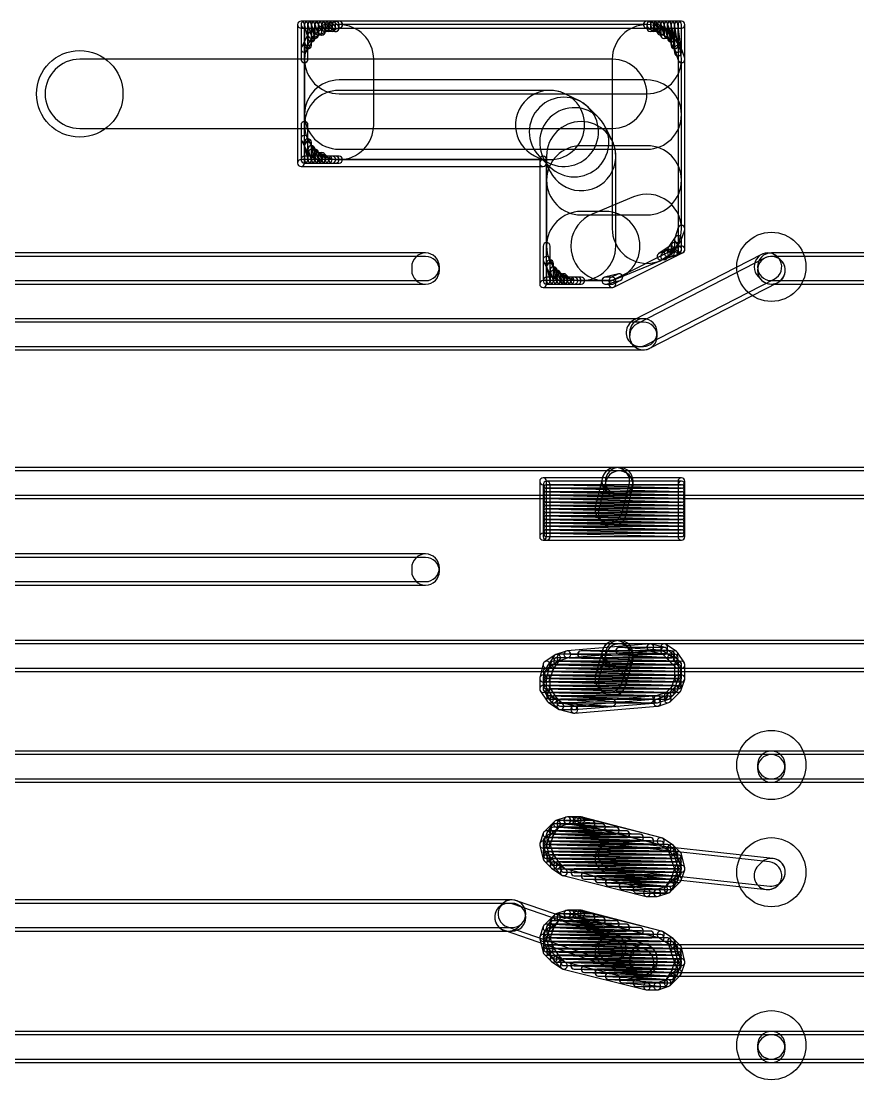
# Model space of a CAD drawing. Extents: x 2.7 to 76.1, y 3.1 to 47.6.
# Drawn here: x 29.41 to 35.56, y 14.87 to 22.65 of the extents above; entities that cross this region are included whole.
import ezdxf

# ---------------------------------------------------------------- set-up
doc = ezdxf.new("R2010")
doc.units = 0

msp = doc.modelspace()

# ---------------------------------------------------------------- linework, layer by layer
for points in [[(34.2646, 22.6473), (31.4706, 22.6473, 1), (31.4706, 22.59645), (34.2646, 22.59645, 1)], [(31.445175, 22.621875), (31.445175, 21.605875, 1), (31.496025, 21.605875), (31.496025, 22.621875, 1)], [(31.75, 22.6473), (31.496, 22.6473, 1), (31.496, 22.59645), (31.75, 22.59645, 1)], [(31.470575, 22.621875), (31.470575, 22.367875, 1), (31.521425, 22.367875), (31.521425, 22.621875, 1)], [(31.49673, 22.615705), (31.52213, 22.514105, 1), (31.571465, 22.52644), (31.546065, 22.62804, 1)], [(31.546825, 22.469475), (31.546825, 22.621875, 1), (31.495975, 22.621875), (31.495975, 22.469475, 1)], [(31.495975, 22.621875), (31.495975, 22.494875, 1), (31.546825, 22.494875), (31.546825, 22.621875, 1)], [(31.546825, 22.494875), (31.546825, 22.621875, 1), (31.495975, 22.621875), (31.495975, 22.494875, 1)], [(34.0106, 22.6219), (31.75, 22.6219, 1), (31.75, 22.11385), (34.0106, 22.11385, 1)], [(31.495975, 22.367875), (31.495975, 21.885275, 1), (32.004025, 21.885275), (32.004025, 22.367875, 1)], [(31.522675, 22.61383), (31.548075, 22.53763, 1), (31.59632, 22.553715), (31.57092, 22.629915, 1)], [(31.55817, 22.52293), (31.65977, 22.57373, 1), (31.637025, 22.619215), (31.535425, 22.568415, 1)], [(31.572225, 22.520275), (31.572225, 22.621875, 1), (31.521375, 22.621875), (31.521375, 22.520275, 1)], [(31.549455, 22.6105), (31.574855, 22.5597, 1), (31.62034, 22.582445), (31.59494, 22.633245, 1)], [(31.597625, 22.545675), (31.597625, 22.621875, 1), (31.546775, 22.621875), (31.546775, 22.545675, 1)], [(31.574855, 22.6105), (31.600255, 22.5597, 1), (31.64574, 22.582445), (31.62034, 22.633245, 1)], [(31.623025, 22.571075), (31.623025, 22.621875, 1), (31.572175, 22.621875), (31.572175, 22.571075, 1)], [(31.60502, 22.603895), (31.63042, 22.578495, 1), (31.666375, 22.61445), (31.640975, 22.63985, 1)], [(31.648425, 22.571075), (31.648425, 22.621875, 1), (31.597575, 22.621875), (31.597575, 22.571075, 1)], [(31.654565, 22.571805), (31.756165, 22.597205, 1), (31.74383, 22.64654), (31.64223, 22.62114, 1)], [(31.63042, 22.603895), (31.65582, 22.578495, 1), (31.691775, 22.61445), (31.666375, 22.63985, 1)], [(31.673825, 22.596475), (31.673825, 22.621875, 1), (31.622975, 22.621875), (31.622975, 22.596475, 1)], [(31.65582, 22.603895), (31.68122, 22.578495, 1), (31.717175, 22.61445), (31.691775, 22.63985, 1)], [(31.699225, 22.596475), (31.699225, 22.621875, 1), (31.648375, 22.621875), (31.648375, 22.596475, 1)], [(31.68122, 22.603895), (31.70662, 22.578495, 1), (31.742575, 22.61445), (31.717175, 22.63985, 1)], [(31.724625, 22.596475), (31.724625, 22.621875, 1), (31.673775, 22.621875), (31.673775, 22.596475, 1)], [(31.750025, 22.596475), (31.750025, 22.621875, 1), (31.699175, 22.621875), (31.699175, 22.596475, 1)], [(34.264625, 21.123275), (34.264625, 22.367875, 1), (33.756575, 22.367875), (33.756575, 21.123275, 1)], [(34.002555, 22.59775), (34.078755, 22.57235, 1), (34.09484, 22.620595), (34.01864, 22.645995, 1)], [(34.2646, 22.6473), (34.0106, 22.6473, 1), (34.0106, 22.59645), (34.2646, 22.59645, 1)], [(34.01802, 22.603895), (34.04342, 22.578495, 1), (34.079375, 22.61445), (34.053975, 22.63985, 1)], [(34.061425, 22.596475), (34.061425, 22.621875, 1), (34.010575, 22.621875), (34.010575, 22.596475, 1)], [(34.010575, 22.621875), (34.010575, 22.596475, 1), (34.061425, 22.596475), (34.061425, 22.621875, 1)], [(34.061425, 22.596475), (34.061425, 22.621875, 1), (34.010575, 22.621875), (34.010575, 22.596475, 1)], [(34.04342, 22.603895), (34.06882, 22.578495, 1), (34.104775, 22.61445), (34.079375, 22.63985, 1)], [(34.086825, 22.596475), (34.086825, 22.621875, 1), (34.035975, 22.621875), (34.035975, 22.596475, 1)], [(34.064055, 22.6105), (34.089455, 22.5597, 1), (34.13494, 22.582445), (34.10954, 22.633245, 1)], [(34.075425, 22.57373), (34.177025, 22.52293, 1), (34.19977, 22.568415), (34.09817, 22.619215, 1)], [(34.112225, 22.596475), (34.112225, 22.621875, 1), (34.061375, 22.621875), (34.061375, 22.596475, 1)], [(34.088075, 22.61383), (34.113475, 22.53763, 1), (34.16172, 22.553715), (34.13632, 22.629915, 1)], [(34.137625, 22.571075), (34.137625, 22.621875, 1), (34.086775, 22.621875), (34.086775, 22.571075, 1)], [(34.113475, 22.61383), (34.138875, 22.53763, 1), (34.18712, 22.553715), (34.16172, 22.629915, 1)], [(34.163025, 22.545675), (34.163025, 22.621875, 1), (34.112175, 22.621875), (34.112175, 22.545675, 1)], [(34.13833, 22.615705), (34.16373, 22.514105, 1), (34.213065, 22.52644), (34.187665, 22.62804, 1)], [(34.188425, 22.545675), (34.188425, 22.621875, 1), (34.137575, 22.621875), (34.137575, 22.545675, 1)], [(34.16332, 22.617695), (34.18872, 22.465295, 1), (34.238875, 22.47365), (34.213475, 22.62605, 1)], [(34.213825, 22.520275), (34.213825, 22.621875, 1), (34.162975, 22.621875), (34.162975, 22.520275, 1)], [(34.18857, 22.61872), (34.21397, 22.41552, 1), (34.264425, 22.421825), (34.239025, 22.625025, 1)], [(34.239225, 22.469475), (34.239225, 22.621875, 1), (34.188375, 22.621875), (34.188375, 22.469475, 1)], [(34.264625, 22.418675), (34.264625, 22.621875, 1), (34.213775, 22.621875), (34.213775, 22.418675, 1)], [(34.290025, 22.367875), (34.290025, 22.621875, 1), (34.239175, 22.621875), (34.239175, 22.367875, 1)], [(34.290025, 20.970875), (34.290025, 22.621875, 1), (34.239175, 22.621875), (34.239175, 20.970875, 1)], [(31.51874, 22.4327), (31.56954, 22.5343, 1), (31.524055, 22.557045), (31.473255, 22.455445, 1)], [(34.165655, 22.5343), (34.216455, 22.4327, 1), (34.26194, 22.455445), (34.21114, 22.557045, 1)], [(31.521425, 22.367875), (31.521425, 22.444075, 1), (31.470575, 22.444075), (31.470575, 22.367875, 1)], [(34.215075, 22.43603), (34.240475, 22.35983, 1), (34.28872, 22.375915), (34.26332, 22.452115, 1)], [(29.845, 21.85985), (33.7566, 21.85985, 1), (33.7566, 22.3679), (29.845, 22.3679, 1)], [(31.75, 21.70745), (34.0106, 21.70745, 1), (34.0106, 22.2155), (31.75, 22.2155, 1)], [(31.75, 21.63125), (33.2994, 21.63125, 1), (33.2994, 22.1393), (31.75, 22.1393, 1)], [(33.185795, 21.658065), (33.287395, 21.607265, 1), (33.5146, 22.06168), (33.413, 22.11248, 1)], [(33.221375, 21.65485), (33.297575, 21.57865, 1), (33.65682, 21.937895), (33.58062, 22.014095, 1)], [(33.24999, 21.64467), (33.30079, 21.54307, 1), (33.755205, 21.770275), (33.704405, 21.871875, 1)], [(31.521425, 21.783675), (31.521425, 21.885275, 1), (31.470575, 21.885275), (31.470575, 21.783675, 1)], [(31.470575, 21.885275), (31.470575, 21.631275, 1), (31.521425, 21.631275), (31.521425, 21.885275, 1)], [(33.273975, 21.656675), (33.273975, 20.996275, 1), (33.782025, 20.996275), (33.782025, 21.656675, 1)], [(31.56954, 21.693445), (31.51874, 21.795045, 1), (31.473255, 21.7723), (31.524055, 21.6707, 1)], [(31.546825, 21.631275), (31.546825, 21.758275, 1), (31.495975, 21.758275), (31.495975, 21.631275, 1)], [(31.495975, 21.758275), (31.495975, 21.631275, 1), (31.546825, 21.631275), (31.546825, 21.758275, 1)], [(31.49673, 21.726705), (31.52213, 21.625105, 1), (31.571465, 21.63744), (31.546065, 21.73904, 1)], [(31.546825, 21.631275), (31.546825, 21.732875, 1), (31.495975, 21.732875), (31.495975, 21.631275, 1)], [(31.522675, 21.69943), (31.548075, 21.62323, 1), (31.59632, 21.639315), (31.57092, 21.715515, 1)], [(31.65977, 21.654015), (31.55817, 21.704815, 1), (31.535425, 21.65933), (31.637025, 21.60853, 1)], [(31.572225, 21.631275), (31.572225, 21.707475, 1), (31.521375, 21.707475), (31.521375, 21.631275, 1)], [(31.549455, 21.6707), (31.574855, 21.6199, 1), (31.62034, 21.642645), (31.59494, 21.693445, 1)], [(31.597625, 21.631275), (31.597625, 21.682075, 1), (31.546775, 21.682075), (31.546775, 21.631275, 1)], [(33.528, 21.22485), (34.0106, 21.22485, 1), (34.0106, 21.7329), (33.528, 21.7329, 1)], [(31.4706, 21.58045), (33.2486, 21.58045, 1), (33.2486, 21.6313), (31.4706, 21.6313, 1)], [(31.496, 21.60585), (31.75, 21.60585, 1), (31.75, 21.6567), (31.496, 21.6567, 1)], [(31.57962, 21.638695), (31.60502, 21.613295, 1), (31.640975, 21.64925), (31.615575, 21.67465, 1)], [(31.623025, 21.631275), (31.623025, 21.656675, 1), (31.572175, 21.656675), (31.572175, 21.631275, 1)], [(31.60502, 21.638695), (31.63042, 21.613295, 1), (31.666375, 21.64925), (31.640975, 21.67465, 1)], [(31.648425, 21.631275), (31.648425, 21.656675, 1), (31.597575, 21.656675), (31.597575, 21.631275, 1)], [(31.6484, 21.60585), (31.6738, 21.60585, 1), (31.6738, 21.6567), (31.6484, 21.6567, 1)], [(31.75, 21.6567), (31.6484, 21.6567, 1), (31.6484, 21.60585), (31.75, 21.60585, 1)], [(31.6738, 21.60585), (31.6992, 21.60585, 1), (31.6992, 21.6567), (31.6738, 21.6567, 1)], [(31.6992, 21.60585), (31.7246, 21.60585, 1), (31.7246, 21.6567), (31.6992, 21.6567, 1)], [(33.274025, 21.605875), (33.274025, 21.631275, 1), (33.223175, 21.631275), (33.223175, 21.605875, 1)], [(33.223175, 21.631275), (33.223175, 21.605875, 1), (33.274025, 21.605875), (33.274025, 21.631275, 1)], [(33.223175, 21.605875), (33.223175, 20.716875, 1), (33.274025, 20.716875), (33.274025, 21.605875, 1)], [(33.8035, 20.76179), (34.1083, 20.88879, 1), (33.912895, 21.357755), (33.608095, 21.230755, 1)], [(33.528, 20.74225), (33.7058, 20.74225, 1), (33.7058, 21.2503), (33.528, 21.2503, 1)], [(34.240475, 21.131315), (34.215075, 21.055115, 1), (34.26332, 21.03903), (34.28872, 21.11523, 1)], [(34.290025, 20.970875), (34.290025, 21.123275, 1), (34.239175, 21.123275), (34.239175, 20.970875, 1)], [(34.218045, 21.061175), (34.167245, 20.984975, 1), (34.20955, 20.95677), (34.26035, 21.03297, 1)], [(34.264625, 20.970875), (34.264625, 21.047075, 1), (34.213775, 21.047075), (34.213775, 20.970875, 1)], [(33.299425, 20.894675), (33.299425, 20.996275, 1), (33.248575, 20.996275), (33.248575, 20.894675, 1)], [(33.248575, 20.996275), (33.248575, 20.742275, 1), (33.299425, 20.742275), (33.299425, 20.996275, 1)], [(33.76797, 20.69413), (34.27597, 20.94813, 1), (34.253225, 20.993615), (33.745225, 20.739615, 1)], [(34.12024, 20.89595), (34.27264, 20.94675, 1), (34.256555, 20.994995), (34.104155, 20.944195, 1)], [(34.174295, 20.992025), (34.098095, 20.941225, 1), (34.1263, 20.89892), (34.2025, 20.94972, 1)], [(34.17042, 20.952895), (34.19582, 20.927495, 1), (34.231775, 20.96345), (34.206375, 20.98885, 1)], [(34.213825, 20.945475), (34.213825, 20.970875, 1), (34.162975, 20.970875), (34.162975, 20.945475, 1)], [(34.19582, 20.978295), (34.22122, 20.952895, 1), (34.257175, 20.98885), (34.231775, 21.01425, 1)], [(34.239225, 20.945475), (34.239225, 20.996275, 1), (34.188375, 20.996275), (34.188375, 20.945475, 1)], [(32.385, 20.9455), (27.1526, 20.9455, 1), (27.1526, 20.74225), (32.385, 20.74225, 1)], [(27.1526, 20.71685), (32.385, 20.71685, 1), (32.385, 20.9201), (27.1526, 20.9201, 1)], [(32.486625, 20.818475), (32.486625, 20.843875, 1), (32.283375, 20.843875), (32.283375, 20.818475, 1)], [(33.34754, 20.804445), (33.29674, 20.906045, 1), (33.251255, 20.8833), (33.302055, 20.7817, 1)], [(34.853175, 20.934275), (33.913375, 20.451675, 1), (34.00622, 20.27087), (34.94602, 20.75347, 1)], [(34.03162, 20.24547), (34.97142, 20.72807, 1), (34.878575, 20.908875), (33.938775, 20.426275, 1)], [(34.155575, 20.902095), (34.180975, 20.927495, 1), (34.14502, 20.96345), (34.11962, 20.93805, 1)], [(34.163, 20.92005), (34.1884, 20.92005, 1), (34.1884, 20.9709), (34.163, 20.9709, 1)], [(34.996855, 20.89033), (34.971455, 20.91573, 1), (34.82774, 20.772015), (34.85314, 20.746615, 1)], [(37.465, 20.9455), (34.925, 20.9455, 1), (34.925, 20.74225), (37.465, 20.74225, 1)], [(34.925, 20.71685), (37.465, 20.71685, 1), (37.465, 20.9201), (34.925, 20.9201, 1)], [(33.27473, 20.837705), (33.30013, 20.736105, 1), (33.349465, 20.74844), (33.324065, 20.85004, 1)], [(33.324825, 20.742275), (33.324825, 20.869275, 1), (33.273975, 20.869275), (33.273975, 20.742275, 1)], [(33.273975, 20.869275), (33.273975, 20.742275, 1), (33.324825, 20.742275), (33.324825, 20.869275, 1)], [(33.324825, 20.742275), (33.324825, 20.843875, 1), (33.273975, 20.843875), (33.273975, 20.742275, 1)], [(33.300675, 20.81043), (33.326075, 20.73423, 1), (33.37432, 20.750315), (33.34892, 20.826515, 1)], [(33.350225, 20.742275), (33.350225, 20.818475, 1), (33.299375, 20.818475), (33.299375, 20.742275, 1)], [(33.274, 20.71685), (33.528, 20.71685, 1), (33.528, 20.7677), (33.274, 20.7677, 1)], [(33.43777, 20.765015), (33.33617, 20.815815, 1), (33.313425, 20.77033), (33.415025, 20.71953, 1)], [(33.327455, 20.7817), (33.352855, 20.7309, 1), (33.39834, 20.753645), (33.37294, 20.804445, 1)], [(33.375625, 20.742275), (33.375625, 20.793075, 1), (33.324775, 20.793075), (33.324775, 20.742275, 1)], [(33.35762, 20.749695), (33.38302, 20.724295, 1), (33.418975, 20.76025), (33.393575, 20.78565, 1)], [(33.401025, 20.742275), (33.401025, 20.767675, 1), (33.350175, 20.767675), (33.350175, 20.742275, 1)], [(33.38302, 20.749695), (33.40842, 20.724295, 1), (33.444375, 20.76025), (33.418975, 20.78565, 1)], [(33.426425, 20.742275), (33.426425, 20.767675, 1), (33.375575, 20.767675), (33.375575, 20.742275, 1)], [(33.4264, 20.71685), (33.4518, 20.71685, 1), (33.4518, 20.7677), (33.4264, 20.7677, 1)], [(33.528, 20.7677), (33.4264, 20.7677, 1), (33.4264, 20.71685), (33.528, 20.71685, 1)], [(33.4518, 20.71685), (33.4772, 20.71685, 1), (33.4772, 20.7677), (33.4518, 20.7677, 1)], [(33.4772, 20.71685), (33.5026, 20.71685, 1), (33.5026, 20.7677), (33.4772, 20.7677, 1)], [(33.80123, 20.79234), (33.69963, 20.76694, 1), (33.711965, 20.717605), (33.813565, 20.743005, 1)], [(33.7058, 20.71685), (33.7566, 20.71685, 1), (33.7566, 20.7677), (33.7058, 20.7677, 1)], [(33.76797, 20.71953), (33.81877, 20.74493, 1), (33.796025, 20.790415), (33.745225, 20.765015, 1)], [(33.2486, 20.69145), (33.7566, 20.69145, 1), (33.7566, 20.7423), (33.2486, 20.7423, 1)], [(33.9852, 20.4629), (26.67, 20.4629, 1), (26.67, 20.25965), (33.9852, 20.25965, 1)], [(34.086825, 20.335875), (34.086825, 20.361275, 1), (33.883575, 20.361275), (33.883575, 20.335875, 1)], [(26.67, 20.23425), (33.9852, 20.23425, 1), (33.9852, 20.4375), (26.67, 20.4375, 1)], [(33.8074, 19.3707), (24.6126, 19.3707, 1), (24.6126, 19.16745), (33.8074, 19.16745, 1)], [(33.683405, 19.29372), (33.632605, 19.09052, 1), (33.82979, 19.041225), (33.88059, 19.244425, 1)], [(33.683405, 19.29372), (33.632605, 19.09052, 1), (33.82979, 19.041225), (33.88059, 19.244425, 1)], [(33.879255, 19.31553), (33.853855, 19.34093, 1), (33.71014, 19.197215), (33.73554, 19.171815, 1)], [(33.879255, 19.31553), (33.853855, 19.34093, 1), (33.71014, 19.197215), (33.73554, 19.171815, 1)], [(33.909025, 19.243675), (33.909025, 19.269075, 1), (33.705775, 19.269075), (33.705775, 19.243675, 1)], [(36.5252, 19.3707), (33.8074, 19.3707, 1), (33.8074, 19.16745), (36.5252, 19.16745, 1)], [(24.6126, 19.14205), (33.8074, 19.14205, 1), (33.8074, 19.3453), (24.6126, 19.3453, 1)], [(34.2646, 19.2945), (33.2486, 19.2945, 1), (33.2486, 19.24365), (34.2646, 19.24365, 1)], [(33.223175, 19.269075), (33.223175, 18.862675, 1), (33.274025, 18.862675), (33.274025, 19.269075, 1)], [(33.85519, 19.015825), (33.90599, 19.219025, 1), (33.708805, 19.26832), (33.658005, 19.06512, 1)], [(33.85519, 19.015825), (33.90599, 19.219025, 1), (33.708805, 19.26832), (33.658005, 19.06512, 1)], [(33.8074, 19.14205), (36.5252, 19.14205, 1), (36.5252, 19.3453), (33.8074, 19.3453, 1)], [(34.290025, 18.862675), (34.290025, 19.269075, 1), (34.239175, 19.269075), (34.239175, 18.862675, 1)], [(34.26525, 19.21829), (33.27465, 19.24369, 1), (33.273345, 19.192855), (34.263945, 19.167455, 1)], [(34.26525, 19.19289), (33.27465, 19.21829, 1), (33.273345, 19.167455), (34.263945, 19.142055, 1)], [(34.2646, 19.2691), (33.274, 19.2691, 1), (33.274, 19.21825), (34.2646, 19.21825, 1)], [(33.248575, 19.243675), (33.248575, 18.862675, 1), (33.299425, 18.862675), (33.299425, 19.243675, 1)], [(33.274, 19.19285), (34.2646, 19.19285, 1), (34.2646, 19.2437), (33.274, 19.2437, 1)], [(33.274, 19.16745), (34.2646, 19.16745, 1), (34.2646, 19.2183), (33.274, 19.2183, 1)], [(34.290025, 18.862675), (34.290025, 19.243675, 1), (34.239175, 19.243675), (34.239175, 18.862675, 1)], [(34.26525, 19.16749), (33.27465, 19.19289, 1), (33.273345, 19.142055), (34.263945, 19.116655, 1)], [(34.26525, 19.14209), (33.27465, 19.16749, 1), (33.273345, 19.116655), (34.263945, 19.091255, 1)], [(34.26525, 19.11669), (33.27465, 19.14209, 1), (33.273345, 19.091255), (34.263945, 19.065855, 1)], [(33.274, 19.14205), (34.2646, 19.14205, 1), (34.2646, 19.1929), (33.274, 19.1929, 1)], [(33.274, 19.11665), (34.2646, 19.11665, 1), (34.2646, 19.1675), (33.274, 19.1675, 1)], [(33.274, 19.09125), (34.2646, 19.09125, 1), (34.2646, 19.1421), (33.274, 19.1421, 1)], [(34.2646, 19.1421), (33.274, 19.1421, 1), (33.274, 19.09125), (34.2646, 19.09125, 1)], [(33.274, 19.09125), (34.2646, 19.09125, 1), (34.2646, 19.1421), (33.274, 19.1421, 1)], [(34.26525, 19.09129), (33.27465, 19.11669, 1), (33.273345, 19.065855), (34.263945, 19.040455, 1)], [(34.26525, 19.06589), (33.27465, 19.09129, 1), (33.273345, 19.040455), (34.263945, 19.015055, 1)], [(34.26525, 19.04049), (33.27465, 19.06589, 1), (33.273345, 19.015055), (34.263945, 18.989655, 1)], [(33.274, 19.06585), (34.2646, 19.06585, 1), (34.2646, 19.1167), (33.274, 19.1167, 1)], [(33.274, 19.04045), (34.2646, 19.04045, 1), (34.2646, 19.0913), (33.274, 19.0913, 1)], [(33.274, 19.01505), (34.2646, 19.01505, 1), (34.2646, 19.0659), (33.274, 19.0659, 1)], [(34.26525, 19.01509), (33.27465, 19.04049, 1), (33.273345, 18.989655), (34.263945, 18.964255, 1)], [(34.26525, 18.98969), (33.27465, 19.01509, 1), (33.273345, 18.964255), (34.263945, 18.938855, 1)], [(34.26525, 18.96429), (33.27465, 18.98969, 1), (33.273345, 18.938855), (34.263945, 18.913455, 1)], [(33.274, 18.98965), (34.2646, 18.98965, 1), (34.2646, 19.0405), (33.274, 19.0405, 1)], [(33.274, 18.96425), (34.2646, 18.96425, 1), (34.2646, 19.0151), (33.274, 19.0151, 1)], [(33.274, 18.93885), (34.2646, 18.93885, 1), (34.2646, 18.9897), (33.274, 18.9897, 1)], [(33.2486, 18.83725), (34.2646, 18.83725, 1), (34.2646, 18.8881), (33.2486, 18.8881, 1)], [(34.26525, 18.93889), (33.27465, 18.96429, 1), (33.273345, 18.913455), (34.263945, 18.888055, 1)], [(34.26525, 18.91349), (33.27465, 18.93889, 1), (33.273345, 18.888055), (34.263945, 18.862655, 1)], [(33.274, 18.91345), (34.2646, 18.91345, 1), (34.2646, 18.9643), (33.274, 18.9643, 1)], [(33.274, 18.88805), (34.2646, 18.88805, 1), (34.2646, 18.9389), (33.274, 18.9389, 1)], [(33.274, 18.86265), (34.2646, 18.86265, 1), (34.2646, 18.9135), (33.274, 18.9135, 1)], [(33.274, 18.83725), (34.2646, 18.83725, 1), (34.2646, 18.8881), (33.274, 18.8881, 1)], [(32.385, 18.7357), (27.1526, 18.7357, 1), (27.1526, 18.53245), (32.385, 18.53245, 1)], [(32.486625, 18.608675), (32.486625, 18.634075, 1), (32.283375, 18.634075), (32.283375, 18.608675, 1)], [(27.1526, 18.50705), (32.385, 18.50705, 1), (32.385, 18.7103), (27.1526, 18.7103, 1)], [(33.8074, 18.1007), (25.2476, 18.1007, 1), (25.2476, 17.89745), (33.8074, 17.89745, 1)], [(25.2476, 17.87205), (33.8074, 17.87205, 1), (33.8074, 18.0753), (25.2476, 18.0753, 1)], [(34.033885, 18.07521), (33.424285, 18.02441, 1), (33.42851, 17.973735), (34.03811, 18.024535, 1)], [(34.033885, 18.07521), (33.424285, 18.02441, 1), (33.42851, 17.973735), (34.03811, 18.024535, 1)], [(33.684285, 18.02699), (33.633485, 17.84919, 1), (33.82891, 17.793355), (33.87971, 17.971155, 1)], [(33.684285, 18.02699), (33.633485, 17.84919, 1), (33.82891, 17.793355), (33.87971, 17.971155, 1)], [(33.85431, 17.767955), (33.90511, 17.945755, 1), (33.709685, 18.00159), (33.658885, 17.82379, 1)], [(33.85431, 17.767955), (33.90511, 17.945755, 1), (33.709685, 18.00159), (33.658885, 17.82379, 1)], [(33.879255, 18.04553), (33.853855, 18.07093, 1), (33.71014, 17.927215), (33.73554, 17.901815, 1)], [(35.8902, 18.1007), (33.8074, 18.1007, 1), (33.8074, 17.89745), (35.8902, 17.89745, 1)], [(33.8074, 17.87205), (35.8902, 17.87205, 1), (35.8902, 18.0753), (33.8074, 18.0753, 1)], [(34.19009, 18.02444), (33.80909, 18.04984, 1), (33.805705, 17.999105), (34.186705, 17.973705, 1)], [(33.8074, 17.99905), (34.1376, 17.99905, 1), (34.1376, 18.0499), (33.8074, 18.0499, 1)], [(34.143765, 18.04914), (34.042165, 18.07454, 1), (34.02983, 18.025205), (34.13143, 17.999805, 1)], [(34.1376, 18.0753), (34.036, 18.0753, 1), (34.036, 18.02445), (34.1376, 18.02445, 1)], [(34.206375, 17.99165), (34.155575, 18.04245, 1), (34.11962, 18.006495), (34.17042, 17.955695, 1)], [(34.2279, 18.020225), (34.1517, 18.071025, 1), (34.123495, 18.02872), (34.199695, 17.97792, 1)], [(33.336095, 17.994825), (33.259895, 17.944025, 1), (33.2881, 17.90172), (33.3643, 17.95252, 1)], [(33.329045, 17.987775), (33.278245, 17.911575, 1), (33.32055, 17.88337), (33.37135, 17.95957, 1)], [(33.418355, 18.023195), (33.342155, 17.997795, 1), (33.35824, 17.94955), (33.43444, 17.97495, 1)], [(33.418355, 18.023195), (33.342155, 17.997795, 1), (33.35824, 17.94955), (33.43444, 17.97495, 1)], [(33.3502, 17.92285), (34.2138, 17.92285, 1), (34.2138, 17.9737), (33.3502, 17.9737, 1)], [(34.239925, 17.948285), (33.350925, 17.973685, 1), (33.34947, 17.92286), (34.23847, 17.89746, 1)], [(34.21457, 17.973685), (33.37637, 17.999085, 1), (33.374825, 17.94826), (34.213025, 17.92286, 1)], [(33.3756, 17.94825), (34.2138, 17.94825, 1), (34.2138, 17.9991), (33.3756, 17.9991, 1)], [(34.21474, 17.99908), (33.52894, 18.02448, 1), (33.527055, 17.973665), (34.212855, 17.948265, 1)], [(33.528, 17.97365), (34.1884, 17.97365, 1), (34.1884, 18.0245), (33.528, 18.0245, 1)], [(34.257175, 17.94085), (34.206375, 17.99165, 1), (34.17042, 17.955695), (34.22122, 17.904895, 1)], [(34.28575, 17.936975), (34.23495, 18.013175, 1), (34.192645, 17.98497), (34.243445, 17.90877, 1)], [(33.24933, 17.92904), (33.22393, 17.82744, 1), (33.273265, 17.815105), (33.298665, 17.916705, 1)], [(33.275275, 17.905515), (33.249875, 17.829315, 1), (33.29812, 17.81323), (33.32352, 17.88943, 1)], [(34.239865, 17.87209), (33.274665, 17.89749, 1), (33.27333, 17.846655), (34.23853, 17.821255, 1)], [(33.274, 17.84665), (34.2392, 17.84665, 1), (34.2392, 17.8975), (33.274, 17.8975, 1)], [(34.239885, 17.89749), (33.300085, 17.92289, 1), (33.29871, 17.872055), (34.23851, 17.846655, 1)], [(33.2994, 17.87205), (34.2392, 17.87205, 1), (34.2392, 17.9229), (33.2994, 17.9229, 1)], [(34.239905, 17.92289), (33.325505, 17.94829, 1), (33.32409, 17.897455), (34.23849, 17.872055, 1)], [(33.3248, 17.89745), (34.2392, 17.89745, 1), (34.2392, 17.9483), (33.3248, 17.9483, 1)], [(33.65934, 17.749415), (33.68474, 17.724015, 1), (33.828455, 17.86773), (33.803055, 17.89313, 1)], [(34.264625, 17.821275), (34.264625, 17.922875, 1), (34.213775, 17.922875), (34.213775, 17.821275, 1)], [(34.290025, 17.821275), (34.290025, 17.922875, 1), (34.239175, 17.922875), (34.239175, 17.821275, 1)], [(33.223175, 17.821275), (33.223175, 17.745075, 1), (33.274025, 17.745075), (33.274025, 17.821275, 1)], [(34.239865, 17.84669), (33.274665, 17.87209, 1), (33.27333, 17.821255), (34.23853, 17.795855, 1)], [(34.239865, 17.82129), (33.274665, 17.84669, 1), (33.27333, 17.795855), (34.23853, 17.770455, 1)], [(34.239865, 17.79589), (33.274665, 17.82129, 1), (33.27333, 17.770455), (34.23853, 17.745055, 1)], [(33.274, 17.82125), (34.2392, 17.82125, 1), (34.2392, 17.8721), (33.274, 17.8721, 1)], [(33.274, 17.79585), (34.2392, 17.79585, 1), (34.2392, 17.8467), (33.274, 17.8467, 1)], [(33.248575, 17.821275), (33.248575, 17.745075, 1), (33.299425, 17.745075), (33.299425, 17.821275, 1)], [(33.274, 17.77045), (34.2392, 17.77045, 1), (34.2392, 17.8213), (33.274, 17.8213, 1)], [(34.23792, 17.73703), (34.26332, 17.81323, 1), (34.215075, 17.829315), (34.189675, 17.753115, 1)], [(34.26332, 17.73703), (34.28872, 17.81323, 1), (34.240475, 17.829315), (34.215075, 17.753115, 1)], [(33.227445, 17.73097), (33.278245, 17.65477, 1), (33.32055, 17.682975), (33.26975, 17.759175, 1)], [(34.189105, 17.74509), (33.274705, 17.77049, 1), (33.27329, 17.719655), (34.18769, 17.694255, 1)], [(34.214485, 17.77049), (33.274685, 17.79589, 1), (33.27331, 17.745055), (34.21311, 17.719655, 1)], [(33.274, 17.74505), (34.2392, 17.74505, 1), (34.2392, 17.7959), (33.274, 17.7959, 1)], [(33.274, 17.71965), (34.2138, 17.71965, 1), (34.2138, 17.7705), (33.274, 17.7705, 1)], [(34.2138, 17.7705), (33.274, 17.7705, 1), (33.274, 17.71965), (34.2138, 17.71965, 1)], [(33.274, 17.71965), (34.2138, 17.71965, 1), (34.2138, 17.7705), (33.274, 17.7705, 1)], [(33.252845, 17.73097), (33.303645, 17.65477, 1), (33.34595, 17.682975), (33.29515, 17.759175, 1)], [(34.13837, 17.719685), (33.30017, 17.745085, 1), (33.298625, 17.69426), (34.136825, 17.66886, 1)], [(33.2994, 17.69425), (34.1884, 17.69425, 1), (34.1884, 17.7451), (33.2994, 17.7451, 1)], [(34.180975, 17.676295), (34.231775, 17.727095, 1), (34.19582, 17.76305), (34.14502, 17.71225, 1)], [(34.180975, 17.650895), (34.257175, 17.727095, 1), (34.22122, 17.76305), (34.14502, 17.68685, 1)], [(33.2994, 17.66885), (34.1376, 17.66885, 1), (34.1376, 17.7197), (33.2994, 17.7197, 1)], [(34.036875, 17.69428), (33.300275, 17.71968, 1), (33.29852, 17.668865), (34.03512, 17.643465, 1)], [(33.285295, 17.64772), (33.361495, 17.59692, 1), (33.3897, 17.639225), (33.3135, 17.690025, 1)], [(33.75809, 17.668855), (33.32629, 17.694255, 1), (33.323305, 17.64349), (33.755105, 17.61809, 1)], [(33.30682, 17.650895), (33.35762, 17.600095, 1), (33.393575, 17.63605), (33.342775, 17.68685, 1)], [(33.3248, 17.64345), (34.036, 17.64345, 1), (34.036, 17.6943), (33.3248, 17.6943, 1)], [(33.36943, 17.593405), (33.47103, 17.568005, 1), (33.483365, 17.61734), (33.381765, 17.64274, 1)], [(33.3756, 17.61805), (33.7566, 17.61805, 1), (33.7566, 17.6689), (33.3756, 17.6689, 1)], [(33.3756, 17.59265), (33.4772, 17.59265, 1), (33.4772, 17.6435), (33.3756, 17.6435, 1)], [(33.47931, 17.592735), (34.08891, 17.643535, 1), (34.084685, 17.69421), (33.475085, 17.64341, 1)], [(33.47931, 17.567335), (34.08891, 17.618135, 1), (34.084685, 17.66881), (33.475085, 17.61801, 1)], [(34.09484, 17.64475), (34.17104, 17.67015, 1), (34.154955, 17.718395), (34.078755, 17.692995, 1)], [(34.09484, 17.61935), (34.17104, 17.64475, 1), (34.154955, 17.692995), (34.078755, 17.667595, 1)], [(34.925, 17.2879), (26.035, 17.2879, 1), (26.035, 17.08465), (34.925, 17.08465, 1)], [(26.035, 17.05925), (34.925, 17.05925, 1), (34.925, 17.2625), (26.035, 17.2625, 1)], [(35.026625, 17.160875), (35.026625, 17.186275, 1), (34.823375, 17.186275), (34.823375, 17.160875, 1)], [(37.6174, 17.2879), (34.925, 17.2879, 1), (34.925, 17.08465), (37.6174, 17.08465, 1)], [(34.925, 17.05925), (37.6174, 17.05925, 1), (37.6174, 17.2625), (34.925, 17.2625, 1)], [(33.418355, 16.803995), (33.342155, 16.778595, 1), (33.35824, 16.73035), (33.43444, 16.75575, 1)], [(33.418355, 16.803995), (33.342155, 16.778595, 1), (33.35824, 16.73035), (33.43444, 16.75575, 1)], [(33.607795, 16.77964), (33.429995, 16.80504, 1), (33.4228, 16.754705), (33.6006, 16.729305, 1)], [(33.4264, 16.75445), (33.4518, 16.75445, 1), (33.4518, 16.8053), (33.4264, 16.8053, 1)], [(33.5026, 16.8053), (33.4264, 16.8053, 1), (33.4264, 16.75445), (33.5026, 16.75445, 1)], [(33.528, 16.8053), (33.4264, 16.8053, 1), (33.4264, 16.75445), (33.528, 16.75445, 1)], [(34.118365, 16.65214), (33.508765, 16.80454, 1), (33.49643, 16.755205), (34.10603, 16.602805, 1)], [(34.118615, 16.652075), (33.534415, 16.804475, 1), (33.52158, 16.75527), (34.10578, 16.60287, 1)], [(33.33222, 16.77245), (33.25602, 16.69625, 1), (33.291975, 16.660295), (33.368175, 16.736495, 1)], [(33.329045, 16.768575), (33.278245, 16.692375, 1), (33.32055, 16.66417), (33.37135, 16.74037, 1)], [(33.78341, 16.72906), (33.32621, 16.75446, 1), (33.323385, 16.703685), (33.780585, 16.678285, 1)], [(33.859405, 16.70367), (33.326005, 16.72907, 1), (33.32359, 16.678275), (33.85699, 16.652875, 1)], [(33.3248, 16.70365), (33.6804, 16.70365, 1), (33.6804, 16.7545), (33.3248, 16.7545, 1)], [(33.3248, 16.67825), (33.782, 16.67825, 1), (33.782, 16.7291), (33.3248, 16.7291, 1)], [(33.68251, 16.75441), (33.37771, 16.77981, 1), (33.373485, 16.729135), (33.678285, 16.703735, 1)], [(33.3756, 16.72905), (33.6042, 16.72905, 1), (33.6042, 16.7799), (33.3756, 16.7799, 1)], [(33.249875, 16.686315), (33.224475, 16.610115, 1), (33.27272, 16.59403), (33.29812, 16.67023, 1)], [(33.275275, 16.686315), (33.249875, 16.610115, 1), (33.29812, 16.59403), (33.32352, 16.67023, 1)], [(34.11297, 16.627485), (33.27477, 16.652885, 1), (33.273225, 16.60206), (34.111425, 16.57666, 1)], [(33.274, 16.60205), (34.036, 16.60205, 1), (34.036, 16.6529), (33.274, 16.6529, 1)], [(33.960775, 16.67828), (33.300375, 16.70368, 1), (33.29842, 16.652865), (33.95882, 16.627465, 1)], [(33.2994, 16.65285), (33.8582, 16.65285, 1), (33.8582, 16.7037), (33.2994, 16.7037, 1)], [(33.2994, 16.62745), (33.9598, 16.62745, 1), (33.9598, 16.6783), (33.2994, 16.6783, 1)], [(34.036875, 16.65288), (33.300275, 16.67828, 1), (33.29852, 16.627465), (34.03512, 16.602065, 1)], [(34.2025, 16.597825), (34.1263, 16.648625, 1), (34.098095, 16.60632), (34.174295, 16.55552, 1)], [(34.2025, 16.597825), (34.1263, 16.648625, 1), (34.098095, 16.60632), (34.174295, 16.55552, 1)], [(33.22393, 16.595905), (33.24933, 16.494305, 1), (33.298665, 16.50664), (33.273265, 16.60824, 1)], [(33.249875, 16.59403), (33.275275, 16.51783, 1), (33.32352, 16.533915), (33.29812, 16.610115, 1)], [(34.189105, 16.57669), (33.274705, 16.60209, 1), (33.27329, 16.551255), (34.18769, 16.525855, 1)], [(34.214485, 16.55129), (33.274685, 16.57669, 1), (33.27331, 16.525855), (34.21311, 16.500455, 1)], [(33.274, 16.57665), (34.1122, 16.57665, 1), (34.1122, 16.6275), (33.274, 16.6275, 1)], [(34.163725, 16.602085), (33.274725, 16.627485, 1), (33.27327, 16.57666), (34.16227, 16.55126, 1)], [(33.274, 16.55125), (34.163, 16.55125, 1), (34.163, 16.6021), (33.274, 16.6021, 1)], [(33.274, 16.52585), (34.1884, 16.52585, 1), (34.1884, 16.5767), (33.274, 16.5767, 1)], [(33.720215, 16.399445), (34.888615, 16.272445, 1), (34.91058, 16.4745), (33.74218, 16.6015, 1)], [(34.93598, 16.4999), (33.76758, 16.6269, 1), (33.745615, 16.424845), (34.914015, 16.297845, 1)], [(34.23792, 16.508515), (34.21252, 16.584715, 1), (34.164275, 16.56863), (34.189675, 16.49243, 1)], [(34.257175, 16.54385), (34.206375, 16.59465, 1), (34.17042, 16.558695), (34.22122, 16.507895, 1)], [(34.214485, 16.52589), (33.274685, 16.55129, 1), (33.27331, 16.500455), (34.21311, 16.475055, 1)], [(33.25602, 16.482495), (33.30682, 16.431695, 1), (33.342775, 16.46765), (33.291975, 16.51845, 1)], [(33.274, 16.50045), (34.2138, 16.50045, 1), (34.2138, 16.5513), (33.274, 16.5513, 1)], [(34.239885, 16.50049), (33.300085, 16.52589, 1), (33.29871, 16.475055), (34.23851, 16.449655, 1)], [(33.278245, 16.51177), (33.329045, 16.43557, 1), (33.37135, 16.463775), (33.32055, 16.539975, 1)], [(33.2994, 16.47505), (34.2392, 16.47505, 1), (34.2392, 16.5259), (33.2994, 16.5259, 1)], [(34.2392, 16.5259), (33.2994, 16.5259, 1), (33.2994, 16.47505), (34.2392, 16.47505, 1)], [(33.2994, 16.47505), (34.2138, 16.47505, 1), (34.2138, 16.5259), (33.2994, 16.5259, 1)], [(34.239905, 16.47509), (33.325505, 16.50049, 1), (33.32409, 16.449655), (34.23849, 16.424255, 1)], [(33.3248, 16.44965), (34.2392, 16.44965, 1), (34.2392, 16.5005), (33.3248, 16.5005, 1)], [(34.26332, 16.432315), (34.23792, 16.508515, 1), (34.189675, 16.49243), (34.215075, 16.41623, 1)], [(34.289265, 16.43044), (34.263865, 16.53204, 1), (34.21453, 16.519705), (34.23993, 16.418105, 1)], [(34.971455, 16.301615), (34.996855, 16.327015, 1), (34.85314, 16.47073), (34.82774, 16.44533, 1)], [(33.310695, 16.42852), (33.386895, 16.37772, 1), (33.4151, 16.420025), (33.3389, 16.470825, 1)], [(33.33222, 16.431695), (33.38302, 16.380895, 1), (33.418975, 16.41685), (33.368175, 16.46765, 1)], [(33.3502, 16.42425), (34.2392, 16.42425, 1), (34.2392, 16.4751), (33.3502, 16.4751, 1)], [(34.239925, 16.449685), (33.350925, 16.475085, 1), (33.34947, 16.42426), (34.23847, 16.39886, 1)], [(33.39483, 16.374205), (34.00443, 16.221805, 1), (34.016765, 16.27114), (33.407165, 16.42354, 1)], [(33.39483, 16.374205), (34.00443, 16.221805, 1), (34.016765, 16.27114), (33.407165, 16.42354, 1)], [(34.23997, 16.424285), (33.40177, 16.449685, 1), (33.400225, 16.39886), (34.238425, 16.37346, 1)], [(33.401, 16.39885), (34.2392, 16.39885, 1), (34.2392, 16.4497), (33.401, 16.4497, 1)], [(33.4772, 16.37345), (34.2392, 16.37345, 1), (34.2392, 16.4243), (33.4772, 16.4243, 1)], [(34.214675, 16.39888), (33.478075, 16.42428, 1), (33.47632, 16.373465), (34.21292, 16.348065, 1)], [(34.23792, 16.34003), (34.26332, 16.41623, 1), (34.215075, 16.432315), (34.189675, 16.356115, 1)], [(34.26332, 16.34003), (34.28872, 16.41623, 1), (34.240475, 16.432315), (34.215075, 16.356115, 1)], [(34.214775, 16.37348), (33.554375, 16.39888, 1), (33.55242, 16.348065), (34.21282, 16.322665, 1)], [(33.5534, 16.34805), (34.2138, 16.34805, 1), (34.2138, 16.3989), (33.5534, 16.3989, 1)], [(34.189605, 16.34807), (33.656205, 16.37347, 1), (33.65379, 16.322675), (34.18719, 16.297275, 1)], [(33.655, 16.32265), (34.2138, 16.32265, 1), (34.2138, 16.3735), (33.655, 16.3735, 1)], [(34.18981, 16.32266), (33.73261, 16.34806, 1), (33.729785, 16.297285), (34.186985, 16.271885, 1)], [(33.7312, 16.29725), (34.1884, 16.29725, 1), (34.1884, 16.3481), (33.7312, 16.3481, 1)], [(34.13971, 16.29721), (33.83491, 16.32261, 1), (33.830685, 16.271935), (34.135485, 16.246535, 1)], [(33.8328, 16.27185), (34.1884, 16.27185, 1), (34.1884, 16.3227), (33.8328, 16.3227, 1)], [(34.180975, 16.253895), (34.257175, 16.330095, 1), (34.22122, 16.36605), (34.14502, 16.28985, 1)], [(34.18415, 16.25777), (34.23495, 16.33397, 1), (34.192645, 16.362175), (34.141845, 16.285975, 1)], [(33.9344, 16.24645), (34.1376, 16.24645, 1), (34.1376, 16.2973), (33.9344, 16.2973, 1)], [(34.0106, 16.22105), (34.0868, 16.22105, 1), (34.0868, 16.2719), (34.0106, 16.2719, 1)], [(34.0106, 16.22105), (34.0868, 16.22105, 1), (34.0868, 16.2719), (34.0106, 16.2719, 1)], [(34.09484, 16.22235), (34.17104, 16.24775, 1), (34.154955, 16.295995), (34.078755, 16.270595, 1)], [(34.09484, 16.22235), (34.17104, 16.24775, 1), (34.154955, 16.295995), (34.078755, 16.270595, 1)], [(33.02, 16.1957), (26.035, 16.1957, 1), (26.035, 15.99245), (33.02, 15.99245, 1)], [(26.035, 15.96705), (33.02, 15.96705, 1), (33.02, 16.1703), (26.035, 16.1703, 1)], [(32.96147, 15.9726), (33.69807, 15.7186, 1), (33.764325, 15.910745), (33.027725, 16.164745, 1)], [(32.94814, 16.16593), (32.92274, 16.14053, 1), (33.066455, 15.996815), (33.091855, 16.022215, 1)], [(33.789725, 15.936145), (33.053125, 16.190145, 1), (32.98687, 15.998), (33.72347, 15.744, 1)], [(33.33222, 16.08665), (33.25602, 16.01045, 1), (33.291975, 15.974495), (33.368175, 16.050695, 1)], [(33.329045, 16.082775), (33.278245, 16.006575, 1), (33.32055, 15.97837), (33.37135, 16.05457, 1)], [(33.418355, 16.118195), (33.342155, 16.092795, 1), (33.35824, 16.04455), (33.43444, 16.06995, 1)], [(33.418355, 16.118195), (33.342155, 16.092795, 1), (33.35824, 16.04455), (33.43444, 16.06995, 1)], [(33.68251, 16.06861), (33.37771, 16.09401, 1), (33.373485, 16.043335), (33.678285, 16.017935, 1)], [(33.3756, 16.04325), (33.6042, 16.04325, 1), (33.6042, 16.0941), (33.3756, 16.0941, 1)], [(33.607795, 16.09384), (33.429995, 16.11924, 1), (33.4228, 16.068905), (33.6006, 16.043505, 1)], [(33.4264, 16.06865), (33.4518, 16.06865, 1), (33.4518, 16.1195), (33.4264, 16.1195, 1)], [(33.5026, 16.1195), (33.4264, 16.1195, 1), (33.4264, 16.06865), (33.5026, 16.06865, 1)], [(33.528, 16.1195), (33.4264, 16.1195, 1), (33.4264, 16.06865), (33.528, 16.06865, 1)], [(34.118365, 15.96634), (33.508765, 16.11874, 1), (33.49643, 16.069405), (34.10603, 15.917005, 1)], [(34.118615, 15.966275), (33.534415, 16.118675, 1), (33.52158, 16.06947), (34.10578, 15.91707, 1)], [(33.249875, 16.000515), (33.224475, 15.924315, 1), (33.27272, 15.90823), (33.29812, 15.98443, 1)], [(33.275275, 16.000515), (33.249875, 15.924315, 1), (33.29812, 15.90823), (33.32352, 15.98443, 1)], [(33.960775, 15.99248), (33.300375, 16.01788, 1), (33.29842, 15.967065), (33.95882, 15.941665, 1)], [(33.2994, 15.96705), (33.8582, 15.96705, 1), (33.8582, 16.0179), (33.2994, 16.0179, 1)], [(33.78341, 16.04326), (33.32621, 16.06866, 1), (33.323385, 16.017885), (33.780585, 15.992485, 1)], [(33.859405, 16.01787), (33.326005, 16.04327, 1), (33.32359, 15.992475), (33.85699, 15.967075, 1)], [(33.3248, 16.01785), (33.6804, 16.01785, 1), (33.6804, 16.0687), (33.3248, 16.0687, 1)], [(33.3248, 15.99245), (33.782, 15.99245, 1), (33.782, 16.0433), (33.3248, 16.0433, 1)], [(33.22393, 15.910105), (33.24933, 15.808505, 1), (33.298665, 15.82084), (33.273265, 15.92244, 1)], [(33.249875, 15.90823), (33.275275, 15.83203, 1), (33.32352, 15.848115), (33.29812, 15.924315, 1)], [(34.11297, 15.941685), (33.27477, 15.967085, 1), (33.273225, 15.91626), (34.111425, 15.89086, 1)], [(33.274, 15.91625), (34.036, 15.91625, 1), (34.036, 15.9671), (33.274, 15.9671, 1)], [(33.274, 15.89085), (34.1122, 15.89085, 1), (34.1122, 15.9417), (33.274, 15.9417, 1)], [(34.163725, 15.916285), (33.274725, 15.941685, 1), (33.27327, 15.89086), (34.16227, 15.86546, 1)], [(33.2994, 15.94165), (33.9598, 15.94165, 1), (33.9598, 15.9925), (33.2994, 15.9925, 1)], [(34.036875, 15.96708), (33.300275, 15.99248, 1), (33.29852, 15.941665), (34.03512, 15.916265, 1)], [(33.68474, 15.91193), (33.65934, 15.88653, 1), (33.803055, 15.742815), (33.828455, 15.768215, 1)], [(34.017335, 15.86028), (33.788735, 15.93648, 1), (33.72446, 15.743665), (33.95306, 15.667465, 1)], [(34.2025, 15.912025), (34.1263, 15.962825, 1), (34.098095, 15.92052), (34.174295, 15.86972, 1)], [(34.2025, 15.912025), (34.1263, 15.962825, 1), (34.098095, 15.92052), (34.174295, 15.86972, 1)], [(34.189105, 15.89089), (33.274705, 15.91629, 1), (33.27329, 15.865455), (34.18769, 15.840055, 1)], [(34.214485, 15.86549), (33.274685, 15.89089, 1), (33.27331, 15.840055), (34.21311, 15.814655, 1)], [(34.214485, 15.84009), (33.274685, 15.86549, 1), (33.27331, 15.814655), (34.21311, 15.789255, 1)], [(33.274, 15.86545), (34.163, 15.86545, 1), (34.163, 15.9163), (33.274, 15.9163, 1)], [(33.274, 15.84005), (34.1884, 15.84005, 1), (34.1884, 15.8909), (33.274, 15.8909, 1)], [(33.274, 15.81465), (34.2138, 15.81465, 1), (34.2138, 15.8655), (33.274, 15.8655, 1)], [(33.278245, 15.82597), (33.329045, 15.74977, 1), (33.37135, 15.777975), (33.32055, 15.854175, 1)], [(33.69906, 15.718265), (33.92766, 15.642065, 1), (33.991935, 15.83488), (33.763335, 15.91108, 1)], [(36.5252, 15.8655), (33.9852, 15.8655, 1), (33.9852, 15.66225), (36.5252, 15.66225, 1)], [(33.883575, 15.763875), (33.883575, 15.738475, 1), (34.086825, 15.738475), (34.086825, 15.763875, 1)], [(34.23792, 15.822715), (34.21252, 15.898915, 1), (34.164275, 15.88283), (34.189675, 15.80663, 1)], [(34.257175, 15.85805), (34.206375, 15.90885, 1), (34.17042, 15.872895), (34.22122, 15.822095, 1)], [(34.289265, 15.74464), (34.263865, 15.84624, 1), (34.21453, 15.833905), (34.23993, 15.732305, 1)], [(33.25602, 15.796695), (33.30682, 15.745895, 1), (33.342775, 15.78185), (33.291975, 15.83265, 1)], [(34.239885, 15.81469), (33.300085, 15.84009, 1), (33.29871, 15.789255), (34.23851, 15.763855, 1)], [(33.2994, 15.78925), (34.2392, 15.78925, 1), (34.2392, 15.8401), (33.2994, 15.8401, 1)], [(34.2392, 15.8401), (33.2994, 15.8401, 1), (33.2994, 15.78925), (34.2392, 15.78925, 1)], [(33.2994, 15.78925), (34.2138, 15.78925, 1), (34.2138, 15.8401), (33.2994, 15.8401, 1)], [(34.239905, 15.78929), (33.325505, 15.81469, 1), (33.32409, 15.763855), (34.23849, 15.738455, 1)], [(33.3248, 15.76385), (34.2392, 15.76385, 1), (34.2392, 15.8147), (33.3248, 15.8147, 1)], [(33.310695, 15.74272), (33.386895, 15.69192, 1), (33.4151, 15.734225), (33.3389, 15.785025, 1)], [(33.33222, 15.745895), (33.38302, 15.695095, 1), (33.418975, 15.73105), (33.368175, 15.78185, 1)], [(33.3502, 15.73845), (34.2392, 15.73845, 1), (34.2392, 15.7893), (33.3502, 15.7893, 1)], [(34.239925, 15.763885), (33.350925, 15.789285, 1), (33.34947, 15.73846), (34.23847, 15.71306, 1)], [(33.9852, 15.63685), (36.5252, 15.63685, 1), (36.5252, 15.8401), (33.9852, 15.8401, 1)], [(34.26332, 15.746515), (34.23792, 15.822715, 1), (34.189675, 15.80663), (34.215075, 15.73043, 1)], [(33.39483, 15.688405), (34.00443, 15.536005, 1), (34.016765, 15.58534), (33.407165, 15.73774, 1)], [(33.39483, 15.688405), (34.00443, 15.536005, 1), (34.016765, 15.58534), (33.407165, 15.73774, 1)], [(34.23997, 15.738485), (33.40177, 15.763885, 1), (33.400225, 15.71306), (34.238425, 15.68766, 1)], [(33.401, 15.71305), (34.2392, 15.71305, 1), (34.2392, 15.7639), (33.401, 15.7639, 1)], [(33.4772, 15.68765), (34.2392, 15.68765, 1), (34.2392, 15.7385), (33.4772, 15.7385, 1)], [(34.214675, 15.71308), (33.478075, 15.73848, 1), (33.47632, 15.687665), (34.21292, 15.662265, 1)], [(34.214775, 15.68768), (33.554375, 15.71308, 1), (33.55242, 15.662265), (34.21282, 15.636865, 1)], [(33.5534, 15.66225), (34.2138, 15.66225, 1), (34.2138, 15.7131), (33.5534, 15.7131, 1)], [(34.23792, 15.65423), (34.26332, 15.73043, 1), (34.215075, 15.746515), (34.189675, 15.670315, 1)], [(34.26332, 15.65423), (34.28872, 15.73043, 1), (34.240475, 15.746515), (34.215075, 15.670315, 1)], [(34.189605, 15.66227), (33.656205, 15.68767, 1), (33.65379, 15.636875), (34.18719, 15.611475, 1)], [(33.655, 15.63685), (34.2138, 15.63685, 1), (34.2138, 15.6877), (33.655, 15.6877, 1)], [(34.18981, 15.63686), (33.73261, 15.66226, 1), (33.729785, 15.611485), (34.186985, 15.586085, 1)], [(33.7312, 15.61145), (34.1884, 15.61145, 1), (34.1884, 15.6623), (33.7312, 15.6623, 1)], [(34.13971, 15.61141), (33.83491, 15.63681, 1), (33.830685, 15.586135), (34.135485, 15.560735, 1)], [(33.8328, 15.58605), (34.1884, 15.58605, 1), (34.1884, 15.6369), (33.8328, 15.6369, 1)], [(34.180975, 15.568095), (34.257175, 15.644295, 1), (34.22122, 15.68025), (34.14502, 15.60405, 1)], [(34.18415, 15.57197), (34.23495, 15.64817, 1), (34.192645, 15.676375), (34.141845, 15.600175, 1)], [(33.9344, 15.56065), (34.1376, 15.56065, 1), (34.1376, 15.6115), (33.9344, 15.6115, 1)], [(34.0106, 15.53525), (34.0868, 15.53525, 1), (34.0868, 15.5861), (34.0106, 15.5861, 1)], [(34.0106, 15.53525), (34.0868, 15.53525, 1), (34.0868, 15.5861), (34.0106, 15.5861, 1)], [(34.09484, 15.53655), (34.17104, 15.56195, 1), (34.154955, 15.610195), (34.078755, 15.584795, 1)], [(34.09484, 15.53655), (34.17104, 15.56195, 1), (34.154955, 15.610195), (34.078755, 15.584795, 1)], [(34.925, 15.2305), (26.035, 15.2305, 1), (26.035, 15.02725), (34.925, 15.02725, 1)], [(26.035, 15.00185), (34.925, 15.00185, 1), (34.925, 15.2051), (26.035, 15.2051, 1)], [(35.026625, 15.103475), (35.026625, 15.128875, 1), (34.823375, 15.128875), (34.823375, 15.103475, 1)], [(37.6174, 15.2305), (34.925, 15.2305, 1), (34.925, 15.02725), (37.6174, 15.02725, 1)], [(34.925, 15.00185), (37.6174, 15.00185, 1), (37.6174, 15.2051), (34.925, 15.2051, 1)]]:
    msp.add_lwpolyline(points, format="xyb", close=True)
for centre, radius in [((29.845, 22.113875), 0.3175), ((34.925, 20.843875), 0.254), ((34.925, 20.843875), 0.254), ((34.925, 17.186275), 0.254), ((34.925, 17.186275), 0.254), ((34.925, 16.398875), 0.254), ((34.925, 16.398875), 0.254), ((34.925, 15.128875), 0.254)]:
    msp.add_circle(centre, radius)

doc.saveas('drawing.dxf')
